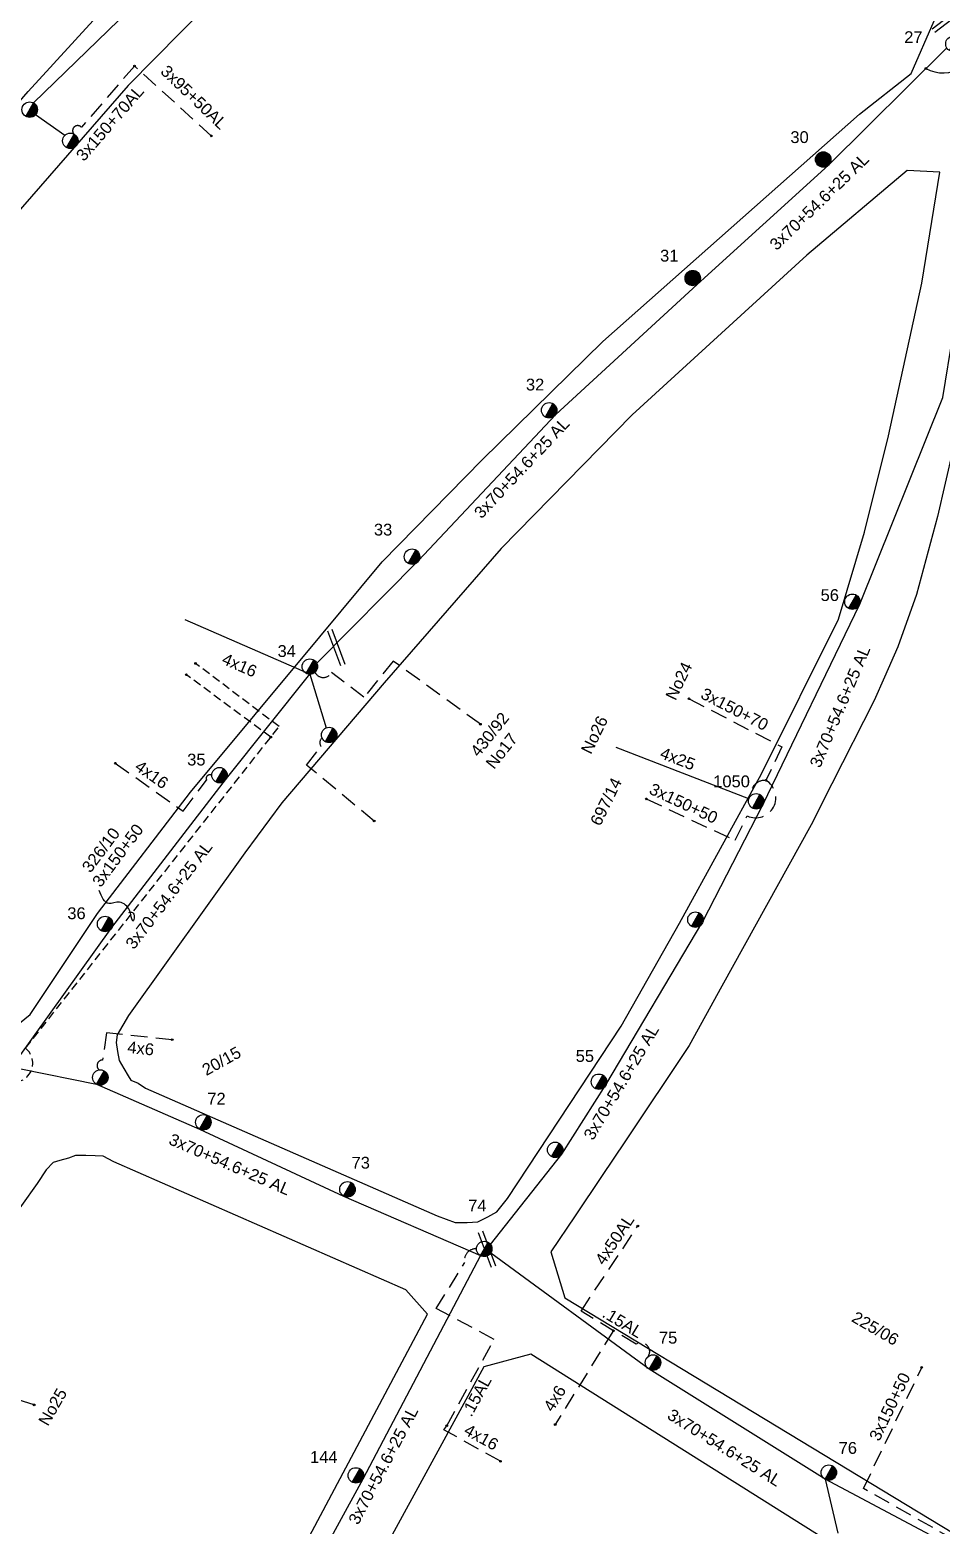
# Model space of a CAD drawing. Header units: millimetres. Extents: x 1421 to 11257, y 848 to 1896.
# Drawn here: x 9811.2 to 9950.2, y 1341.1 to 1569.3 of the extents above; entities that cross this region are included whole.
import ezdxf
from ezdxf.enums import TextEntityAlignment as Align

# ---------------------------------------------------------------- set-up
doc = ezdxf.new("R2010")
doc.units = ezdxf.units.MM
doc.linetypes.add('DASHED', pattern=[19.05, 12.7, -6.35])
for name, color, linetype, lineweight in [('.15AL', 7, 'DASHED', 30), ('3x150+50', 7, 'Continuous', 30), ('3x150+70', 7, 'Continuous', 30), ('3x150+70AL', 7, 'DASHED', 30), ('3x70+54.6+25 AL', 7, 'SYN_LINE', 30), ('3X95+50', 7, 'Continuous', 30), ('3x95+50AL', 7, 'Continuous', 30), ('4x16', 7, 'Continuous', 30), ('4x25', 7, 'Continuous', 30), ('4x6', 7, 'SYN_LINE', 30), ('Άγνωστα', 7, 'Continuous', 30), ('Υπόγεια καλώδια Παροχών ΧΤ   4x50AL', 7, 'DASHED', 30)]:
    doc.layers.add(name, color=color, linetype=linetype, lineweight=lineweight)
for name, color, linetype in [('TEXT ΚΑΛΩΔΙΩΝ', 7, 'Continuous'), ('ΑΓΝΩΣΤΟ ΥΠΟΓΕΙΟ ΚΑΛΩΔΙΟ', 7, 'DASHED'), ('Στύλος Ξύλινος', 7, 'Continuous'), ('Στύλος Ξύλινος @ 1', 7, 'Continuous'), ('Στύλος ΦΜ', 7, 'Continuous'), ('Στύλος ΦΜ @ 1', 7, 'Continuous'), ('Συνδέσεις', 7, 'Continuous'), ('Τομή', 7, 'Continuous'), ('Υπόβαθρο ΔΕΗ', 7, 'Continuous')]:
    doc.layers.add(name, color=color, linetype=linetype)
doc.styles.add('arial', font='ARIAL.TTF', dxfattribs={"height": 3})
doc.styles.get("Standard").update_dxf_attribs({"font": 'ARIAL.TTF', "height": 1.8})
doc.linetypes.add('SYN_LINE', pattern='A,0.5,-0.0001,["/\\/\\/\\/",Standard,S=0.1,R=0,X=0,Y=-0.05],-0.25', length=0.7501)

# ---------------------------------------------------------------- blocks, each defined once
blk = doc.blocks.new('ΥΠΑΡΧΩΝ ΤΣΙΜΕΝΤΕΝΙΟΣ ΣΤΥΛΟΣ')
at = {"layer": 'Στύλος ΦΜ'}
blk.add_hatch(color=7, dxfattribs=at).paths.add_polyline_path([(-1.29, -2.28, 0.574793), (2.62, 0, 0.268822), (1.3, 2.27)])
at = {"layer": 'Στύλος ΦΜ', "color": 7}
blk.add_line((-1.29, -2.28), (1.3, 2.27), dxfattribs=at)
blk.add_circle((0, 0), 2.62, dxfattribs=at)
at = {"layer": 'Στύλος ΦΜ', "flags": 4}
for tag, p in [('ΑΡΙΘΜΟΣ', (-4.68, 8.05)), ('ΤΥΠΟΣ', (-4.91, 3.03))]:
    blk.add_attdef(tag, p, '', height=4, dxfattribs=at)
blk = doc.blocks.new('ΥΠΑΡΧΩΝ ΞΥΛΙΝΟΣ ΣΤΥΛΟΣ')
at = {"layer": 'Στύλος Ξύλινος'}
h = blk.add_hatch(color=7, dxfattribs=at)
h.paths.add_polyline_path([(-2.62, 0, 0.270008), (-1.29, -2.28), (1.3, 2.27, 0.576266)])
h.paths.add_polyline_path([(-1.29, -2.28, 0.574793), (2.62, 0, 0.268822), (1.3, 2.27)])
at = {"layer": 'Στύλος Ξύλινος', "color": 7}
blk.add_line((-1.29, -2.28), (1.3, 2.27), dxfattribs=at)
blk.add_circle((0, 0), 2.62, dxfattribs=at)
at = {"layer": 'Στύλος Ξύλινος', "color": 1, "flags": 4}
for tag, p in [('ΑΡΙΘΜΟΣ', (-4.91, 8.6)), ('ΤΥΠΟΣ', (-4.85, 3.39))]:
    blk.add_attdef(tag, p, '', height=4, dxfattribs=at)
blk = doc.blocks.new('_ΣΥΝΔΕΣΗ')
at = {"layer": 'Συνδέσεις', "linetype": 'SYN_LINE', "ltscale": 40}
blk.add_hatch(color=256, dxfattribs=at).paths.add_polyline_path([(0.5, -0.01, 1), (-0.5, -0.01, 1)])
at = {"layer": 'Συνδέσεις'}
blk.add_circle((0, -0.01), 0.5, dxfattribs=at)
blk = doc.blocks.new('ΤΟΜΗ')
at = {"layer": 'Τομή', "ltscale": 40}
for p, q in [((11.33, -0.65), (-11.4, -0.65)), ((11.33, -3.42), (-11.4, -3.42))]:
    blk.add_line(p, q, dxfattribs=at)

msp = doc.modelspace()

# ---------------------------------------------------------------- linework, layer by layer
at = {"layer": '.15AL', "color": 151, "linetype": 'DASHED', "lineweight": -3, "ltscale": 0.2}
msp.add_lwpolyline([(9874.78, 1356.31), (9882.02, 1369.49), (9873.17, 1374.19), (9877.53, 1381.2, -0.504196), (9879.33, 1383.3, 14.533222)], format="xyb", dxfattribs=at)
at = {"layer": '.15AL', "color": 1, "linetype": 'DASHED', "lineweight": -3, "ltscale": 0.2}
msp.add_lwpolyline([(9905.24, 1366.58, 0.953619), (9903.65, 1368.74), (9895.27, 1373.81)], format="xyb", dxfattribs=at)
at = {"layer": '3x150+50', "color": 133, "linetype": 'DASHED', "lineweight": -3, "ltscale": 0.1}
for points in [[(9849.23, 1463), (9836.47, 1472.63)], [(9847.95, 1461.38), (9835.08, 1470.9)]]:
    msp.add_lwpolyline(points, dxfattribs=at)
msp.add_lwpolyline([(9739.17, 1444.9, -0.446043), (9737.11, 1440.54), (9737.89, 1436.13), (9739.43, 1433.48), (9741.07, 1431.45), (9744.24, 1429.22), (9746.24, 1427.49), (9807.15, 1409.17), (9807.15, 1409.17), (9807.15, 1409.17, 0.94638), (9810.55, 1413.92), (9849.23, 1463)], format="xyb", dxfattribs=at)
at = {"layer": '3x150+50', "color": 1, "linetype": 'DASHED', "lineweight": -3, "ltscale": 0.2}
msp.add_lwpolyline([(9905.21, 1451.96), (9918.75, 1445.64), (9920.62, 1449.36, 0.953907), (9923.46, 1454.79, -0.116035)], format="xyb", dxfattribs=at)
at = {"layer": '3x150+50', "color": 62, "linetype": 'DASHED', "lineweight": -3, "ltscale": 0.2}
msp.add_lwpolyline([(9952.21, 1338.89), (9938.33, 1346.75), (9947.22, 1365.19)], dxfattribs=at)
at = {"layer": '3x150+70', "color": 1, "linetype": 'DASHED', "lineweight": -3, "ltscale": 0.2}
msp.add_lwpolyline([(9911.74, 1467.23), (9925.9, 1459.89), (9923.46, 1454.79, 0.45502), (9921.12, 1452.4, 12.428347)], format="xyb", dxfattribs=at)
at = {"layer": '3x150+70AL', "color": 5, "linetype": 'DASHED', "lineweight": -3, "ltscale": 0.2}
msp.add_lwpolyline([(9827.17, 1563.79), (9819.07, 1554.44, 1.026301), (9817.95, 1553.39, -2.170847)], format="xyb", dxfattribs=at)
at = {"layer": '3x70+54.6+25 AL', "color": 5, "linetype": 'SYN_LINE', "lineweight": -3, "ltscale": 15}
msp.add_lwpolyline([(9929.08, 1649.28), (9929.08, 1649.28), (9918.3, 1655.68), (9903.38, 1643.52), (9876.98, 1621.7), (9852.07, 1597.79), (9826.41, 1572.37), (9811.76, 1558.16)], dxfattribs=at)
at = {"layer": '3x70+54.6+25 AL', "color": 62, "linetype": 'SYN_LINE', "lineweight": -3, "ltscale": 15}
msp.add_lwpolyline([(9951.04, 1566.58), (9933, 1548.65), (9912.97, 1530.46), (9891.4, 1510.63), (9870.5, 1488.32), (9854.97, 1472.67)], dxfattribs=at)
at = {"layer": '3x70+54.6+25 AL', "color": 1, "linetype": 'SYN_LINE', "lineweight": -3, "ltscale": 15}
for points in [[(9881.47, 1383.96), (9892.31, 1397.77), (9899.07, 1408.35), (9913.86, 1433.24), (9923.01, 1451.03), (9937.76, 1481.65), (9950.44, 1513.22), (9955.17, 1542.22), (9952.25, 1566.01)], [(9955.72, 1335.78), (9932.47, 1348.14), (9905.66, 1364.93), (9881.5, 1382.65)]]:
    msp.add_lwpolyline(points, dxfattribs=at)
at = {"layer": '3x70+54.6+25 AL', "color": 5, "linetype": 'SYN_LINE', "lineweight": -3, "ltscale": 7}
msp.add_lwpolyline([(9812.09, 1556.39), (9816.55, 1553.22)], dxfattribs=at)
at = {"layer": '3x70+54.6+25 AL', "color": 30, "lineweight": -3, "ltscale": 15}
msp.add_lwpolyline([(9809.31, 1412.24), (9823.72, 1432.32), (9841.18, 1455.05), (9853.88, 1470.97), (9856.4, 1462.81)], dxfattribs=at)
at = {"layer": '3x70+54.6+25 AL', "color": 151, "linetype": 'SYN_LINE', "lineweight": -3, "ltscale": 15}
msp.add_lwpolyline([(9809.82, 1410.78), (9821.37, 1408.43), (9837.09, 1401.58), (9859.06, 1391.36), (9879.92, 1382.26), (9861.97, 1348.17), (9846.04, 1318.92), (9829.07, 1287.58), (9809.55, 1253.31), (9792.9, 1224.99)], dxfattribs=at)
at = {"layer": '3x70+54.6+25 AL', "color": 1, "linetype": 'SYN_LINE', "lineweight": -3, "ltscale": 10}
msp.add_lwpolyline([(9932.47, 1348.14), (9934.42, 1339.9)], dxfattribs=at)
at = {"layer": '3X95+50', "color": 5, "linetype": 'DASHED', "lineweight": -3, "ltscale": 0.2}
msp.add_lwpolyline([(9838.88, 1553.12), (9827.17, 1563.79)], dxfattribs=at)
at = {"layer": '3x95+50AL', "color": 30, "linetype": 'DASHED', "lineweight": -3, "ltscale": 0.2}
msp.add_lwpolyline([(9811.86, 1359.49), (9795.12, 1365.01), (9798.34, 1372.54, 0.768622), (9800.15, 1374.29, -4.37436)], format="xyb", dxfattribs=at)
at = {"layer": '4x16', "color": 30, "linetype": 'SYN_LINE', "lineweight": -3, "ltscale": 15}
msp.add_lwpolyline([(9853.88, 1470.97), (9834.91, 1479.29)], dxfattribs=at)
at = {"layer": '4x16', "color": 30, "linetype": 'DASHED', "lineweight": -3, "ltscale": 0.2}
msp.add_lwpolyline([(9824.24, 1457.41), (9834.58, 1450.08), (9838.16, 1454.83, -0.778926), (9838.96, 1455.54, -1.830206)], format="xyb", dxfattribs=at)
at = {"layer": '4x16', "color": 151, "linetype": 'DASHED', "lineweight": -3, "ltscale": 0.2}
msp.add_lwpolyline([(9882.98, 1350.89), (9874.35, 1355.69), (9874.78, 1356.31)], dxfattribs=at)
at = {"layer": '4x25', "color": 1, "linetype": 'SYN_LINE', "lineweight": -3, "ltscale": 15}
msp.add_lwpolyline([(9920.87, 1451.99), (9900.63, 1459.79)], dxfattribs=at)
at = {"layer": '4x6', "color": 151, "linetype": 'DASHED', "lineweight": -3, "ltscale": 0.2}
msp.add_lwpolyline([(9832.92, 1415.21), (9822.9, 1416.24), (9822.3, 1412.11, 0.716857), (9821.77, 1410.61, -11.485798)], format="xyb", dxfattribs=at)
at = {"layer": '4x6', "color": 1, "linetype": 'DASHED', "lineweight": -3, "ltscale": 0.2}
msp.add_lwpolyline([(9900.19, 1370.83), (9891.33, 1356.48)], dxfattribs=at)
at = {"layer": 'ΑΓΝΩΣΤΟ ΥΠΟΓΕΙΟ ΚΑΛΩΔΙΟ', "color": 30, "linetype": 'DASHED', "lineweight": -3, "ltscale": 0.2}
for points in [[(9879.92, 1463.36), (9866.63, 1472.99), (9862.16, 1467.49), (9857.21, 1471.25, -0.61193), (9854.69, 1471.27, 2.549508)], [(9863.72, 1448.58), (9853.38, 1457.13), (9855.63, 1459.95, -0.379782), (9855.75, 1461.29, 9.109987)]]:
    msp.add_lwpolyline(points, format="xyb", dxfattribs=at)
at = {"layer": 'Υπόβαθρο ΔΕΗ', "lineweight": -3, "ltscale": 0.1}
for points in [[(9858.37, 1593.49), (9826.18, 1560.8), (9792.54, 1522.19)], [(9786.74, 1573.59), (9784.04, 1567.47), (9783.42, 1566.05), (9772.38, 1534.58), (9766.62, 1518.69), (9755.87, 1487.46), (9754.76, 1483.7), (9762, 1495.76), (9771.2, 1511.44), (9774.13, 1516.44), (9784.65, 1529.21), (9792.1, 1538.14), (9810.93, 1559.9), (9833.01, 1584.06)], [(9809.05, 1417.27), (9811.25, 1419.08), (9821.53, 1434.45), (9835.71, 1453), (9855.42, 1476.69), (9864.93, 1488.12), (9880.18, 1503.69), (9898.59, 1521.76), (9937.73, 1556.42), (9945.6, 1562.65), (9949.1, 1570.68)], [(9951.98, 1505.22), (9949.61, 1495.05), (9946.42, 1483.17), (9943.6, 1475.17), (9941.54, 1470.52), (9939.96, 1466.95), (9933.53, 1454.26), (9930.37, 1448.02), (9916.74, 1423.37), (9911.74, 1414.32), (9901.94, 1399.63), (9898.51, 1394.49), (9894.38, 1388.33), (9890.65, 1382.84), (9892.78, 1375.83), (9953.91, 1338.8)], [(9851.69, 1335.33), (9871.87, 1373.32), (9868.56, 1377.07), (9824.01, 1396.59), (9822.38, 1397.44), (9821.17, 1397.51), (9819.75, 1397.53), (9818.18, 1397.53), (9817.12, 1397.16), (9815.8, 1396.77), (9814.78, 1396.46), (9813.7, 1395.38), (9812.31, 1393.28), (9807.54, 1386.57), (9802.56, 1377.69), (9797.69, 1368.31), (9792.53, 1356.31), (9786.28, 1337.76)]]:
    msp.add_lwpolyline(points, dxfattribs=at)
for points in [[(9949.99, 1547.59), (9944.98, 1547.84), (9929.72, 1534.92), (9903.06, 1510.56), (9883.08, 1490.16), (9865.26, 1469.66), (9849.63, 1451.36), (9844.01, 1443.74), (9826.24, 1418.92), (9824.5, 1415.95), (9824.35, 1414.81), (9824.59, 1413.39), (9824.82, 1412.06), (9825.56, 1410.8), (9826.19, 1409.71), (9826.59, 1409.03), (9827.73, 1408.56), (9828.85, 1407.81), (9873.31, 1388.35), (9876.09, 1387.33), (9877.9, 1387.33), (9879.54, 1387.42), (9881.03, 1388.18), (9882.42, 1388.96), (9884.05, 1390.99), (9901.39, 1417.27), (9910.3, 1432.99), (9922.76, 1455.77), (9934.53, 1479.4), (9938.51, 1492.65), (9942.16, 1507.35), (9947.24, 1530.67)], [(9946.28, 1330.29), (9887.59, 1367.24), (9880.43, 1365.31), (9765.95, 1155.45), (9766.68, 1148.46), (9769.02, 1139.45), (9772.48, 1128.7), (9779.09, 1112.82), (9785.56, 1101.09), (9791.95, 1089.51), (9795.79, 1082.56), (9797.95, 1079.18), (9798.9, 1077.68), (9799.96, 1076.03), (9805.05, 1075.75), (9848.26, 1149.47), (9949.06, 1322.5)]]:
    msp.add_lwpolyline(points, close=True, dxfattribs=at)
at = {"layer": 'Υπόβαθρο ΔΕΗ', "lineweight": -3}
msp.add_arc((9950.45, 1568.1), 5.36, 241.0014, 5.3491, dxfattribs=at)
at = {"layer": 'Υπόβαθρο ΔΕΗ', "lineweight": -3, "ltscale": 0.1}
msp.add_spline([(9826.3, 1434.64), (9826.85, 1434.61), (9827.11, 1434), (9826.93, 1433.32), (9826.61, 1434.31), (9826.41, 1434.96), (9824.87, 1436.2), (9823.26, 1436), (9821.79, 1437.99)], degree=3, dxfattribs=at)
at = {"layer": 'Υπόγεια καλώδια Παροχών ΧΤ   4x50AL', "color": 1, "linetype": 'DASHED', "lineweight": -3, "ltscale": 0.2}
msp.add_lwpolyline([(9895.27, 1373.81), (9903.93, 1386.79)], dxfattribs=at)

# ---------------------------------------------------------------- block references
at = {"layer": 'Στύλος Ξύλινος @ 1', "lineweight": -3, "ltscale": 40}
ref = msp.add_blockref('ΥΠΑΡΧΩΝ ΞΥΛΙΝΟΣ ΣΤΥΛΟΣ', (9932.2, 1549.52), dxfattribs=dict(at, xscale=0.4499999999998181, yscale=0.4499999999998181, zscale=0.4499999999998181))
ref.add_attrib('ΑΡΙΘΜΟΣ', '30', (9927.19, 1552.04), dxfattribs={"layer": 'Στύλος Ξύλινος', "height": 1.8, "flags": 4})
ref = msp.add_blockref('ΥΠΑΡΧΩΝ ΞΥΛΙΝΟΣ ΣΤΥΛΟΣ', (9912.3, 1531.43), dxfattribs=dict(at, xscale=0.4499999999998181, yscale=0.4499999999998181, zscale=0.4499999999998181))
ref.add_attrib('ΑΡΙΘΜΟΣ', '31', (9907.32, 1533.95), dxfattribs={"layer": 'Στύλος Ξύλινος', "height": 1.8, "flags": 4})
at = {"layer": 'Στύλος ΦΜ @ 1', "color": 1, "lineweight": -3, "ltscale": 40}
ref = msp.add_blockref('ΥΠΑΡΧΩΝ ΤΣΙΜΕΝΤΕΝΙΟΣ ΣΤΥΛΟΣ', (9952.05, 1567.17), dxfattribs=dict(at, xscale=0.4499999999998181, yscale=0.4499999999998181, zscale=0.4499999999998181))
ref.add_attrib('ΑΡΙΘΜΟΣ', '27', (9944.55, 1567.29), dxfattribs={"layer": 'Στύλος ΦΜ', "height": 1.8, "flags": 4})
at = {"layer": 'Στύλος ΦΜ @ 1', "color": 1, "lineweight": -3, "ltscale": 40, "xscale": 0.4499999999998181, "yscale": 0.4499999999998181, "zscale": 0.4499999999998181}
for p in [(9811.18, 1557.13), (9817.37, 1552.37), (9856.85, 1461.72), (9912.71, 1433.53), (9821.95, 1409.45), (9891.32, 1398.41)]:
    msp.add_blockref('ΥΠΑΡΧΩΝ ΤΣΙΜΕΝΤΕΝΙΟΣ ΣΤΥΛΟΣ', p, dxfattribs=at)
at = {"layer": 'Στύλος ΦΜ @ 1', "color": 1, "lineweight": -3, "ltscale": 40}
ref = msp.add_blockref('ΥΠΑΡΧΩΝ ΤΣΙΜΕΝΤΕΝΙΟΣ ΣΤΥΛΟΣ', (9890.4, 1511.26), dxfattribs=dict(at, xscale=0.4499999999998181, yscale=0.4499999999998181, zscale=0.4499999999998181))
ref.add_attrib('ΑΡΙΘΜΟΣ', '32', (9886.86, 1514.28), dxfattribs={"layer": 'Στύλος ΦΜ', "height": 1.8, "flags": 4})
ref = msp.add_blockref('ΥΠΑΡΧΩΝ ΤΣΙΜΕΝΤΕΝΙΟΣ ΣΤΥΛΟΣ', (9869.49, 1488.92), dxfattribs=dict(at, xscale=0.4499999999998181, yscale=0.4499999999998181, zscale=0.4499999999998181))
ref.add_attrib('ΑΡΙΘΜΟΣ', '33', (9863.68, 1492.15), dxfattribs={"layer": 'Στύλος ΦΜ', "height": 1.8, "flags": 4})
ref = msp.add_blockref('ΥΠΑΡΧΩΝ ΤΣΙΜΕΝΤΕΝΙΟΣ ΣΤΥΛΟΣ', (9936.65, 1482.04), dxfattribs=dict(at, xscale=0.4499999999998181, yscale=0.4499999999998181, zscale=0.4499999999998181))
ref.add_attrib('ΑΡΙΘΜΟΣ', '56', (9931.8, 1482.16), dxfattribs={"layer": 'Στύλος ΦΜ', "height": 1.8, "flags": 4})
ref = msp.add_blockref('ΥΠΑΡΧΩΝ ΤΣΙΜΕΝΤΕΝΙΟΣ ΣΤΥΛΟΣ', (9853.91, 1472.15), dxfattribs=dict(at, xscale=0.4499999999998181, yscale=0.4499999999998181, zscale=0.4499999999998181))
ref.add_attrib('ΑΡΙΘΜΟΣ', '34', (9848.98, 1473.62), dxfattribs={"layer": 'Στύλος ΦΜ', "height": 1.8, "flags": 4})
ref = msp.add_blockref('ΥΠΑΡΧΩΝ ΤΣΙΜΕΝΤΕΝΙΟΣ ΣΤΥΛΟΣ', (9840.13, 1455.58), dxfattribs=dict(at, xscale=0.4499999999998181, yscale=0.4499999999998181, zscale=0.4499999999998181))
ref.add_attrib('ΑΡΙΘΜΟΣ', '35', (9835.2, 1457.06), dxfattribs={"layer": 'Στύλος ΦΜ', "height": 1.8, "flags": 4})
ref = msp.add_blockref('ΥΠΑΡΧΩΝ ΤΣΙΜΕΝΤΕΝΙΟΣ ΣΤΥΛΟΣ', (9921.97, 1451.59), dxfattribs=dict(at, xscale=0.4499999999998181, yscale=0.4499999999998181, zscale=0.4499999999998181))
ref.add_attrib('ΑΡΙΘΜΟΣ', '1050', (9915.42, 1453.73), dxfattribs={"layer": 'Στύλος ΦΜ', "height": 1.8, "flags": 4})
ref = msp.add_blockref('ΥΠΑΡΧΩΝ ΤΣΙΜΕΝΤΕΝΙΟΣ ΣΤΥΛΟΣ', (9822.68, 1432.87), dxfattribs=dict(at, xscale=0.4499999999998181, yscale=0.4499999999998181, zscale=0.4499999999998181))
ref.add_attrib('ΑΡΙΘΜΟΣ', '36', (9816.92, 1433.61), dxfattribs={"layer": 'Στύλος ΦΜ', "height": 1.8, "flags": 4})
ref = msp.add_blockref('ΥΠΑΡΧΩΝ ΤΣΙΜΕΝΤΕΝΙΟΣ ΣΤΥΛΟΣ', (9897.99, 1408.8), dxfattribs=dict(at, xscale=0.4499999999998181, yscale=0.4499999999998181, zscale=0.4499999999998181))
ref.add_attrib('ΑΡΙΘΜΟΣ', '55', (9894.45, 1411.83), dxfattribs={"layer": 'Στύλος ΦΜ', "height": 1.8, "flags": 4})
ref = msp.add_blockref('ΥΠΑΡΧΩΝ ΤΣΙΜΕΝΤΕΝΙΟΣ ΣΤΥΛΟΣ', (9837.67, 1402.61), dxfattribs=dict(at, xscale=0.4499999999998181, yscale=0.4499999999998181, zscale=0.4499999999998181))
ref.add_attrib('ΑΡΙΘΜΟΣ', '72', (9838.27, 1405.31), dxfattribs={"layer": 'Στύλος ΦΜ', "height": 1.8, "flags": 4})
ref = msp.add_blockref('ΥΠΑΡΧΩΝ ΤΣΙΜΕΝΤΕΝΙΟΣ ΣΤΥΛΟΣ', (9859.64, 1392.38), dxfattribs=dict(at, xscale=0.4499999999998181, yscale=0.4499999999998181, zscale=0.4499999999998181))
ref.add_attrib('ΑΡΙΘΜΟΣ', '73', (9860.27, 1395.54), dxfattribs={"layer": 'Στύλος ΦΜ', "height": 1.8, "flags": 4})
ref = msp.add_blockref('ΥΠΑΡΧΩΝ ΤΣΙΜΕΝΤΕΝΙΟΣ ΣΤΥΛΟΣ', (9880.5, 1383.29), dxfattribs=dict(at, xscale=0.4499999999998181, yscale=0.4499999999998181, zscale=0.4499999999998181))
ref.add_attrib('ΑΡΙΘΜΟΣ', '74', (9878.05, 1389), dxfattribs={"layer": 'Στύλος ΦΜ', "height": 1.8, "flags": 4})
ref = msp.add_blockref('ΥΠΑΡΧΩΝ ΤΣΙΜΕΝΤΕΝΙΟΣ ΣΤΥΛΟΣ', (9906.24, 1365.95), dxfattribs=dict(at, xscale=0.4499999999998181, yscale=0.4499999999998181, zscale=0.4499999999998181))
ref.add_attrib('ΑΡΙΘΜΟΣ', '75', (9907.14, 1368.84), dxfattribs={"layer": 'Στύλος ΦΜ', "height": 1.8, "flags": 4})
ref = msp.add_blockref('ΥΠΑΡΧΩΝ ΤΣΙΜΕΝΤΕΝΙΟΣ ΣΤΥΛΟΣ', (9933.05, 1349.16), dxfattribs=dict(at, xscale=0.4499999999998181, yscale=0.4499999999998181, zscale=0.4499999999998181))
ref.add_attrib('ΑΡΙΘΜΟΣ', '76', (9934.55, 1352.02), dxfattribs={"layer": 'Στύλος ΦΜ', "height": 1.8, "flags": 4})
ref = msp.add_blockref('ΥΠΑΡΧΩΝ ΤΣΙΜΕΝΤΕΝΙΟΣ ΣΤΥΛΟΣ', (9860.93, 1348.73), dxfattribs=dict(at, xscale=0.4499999999998181, yscale=0.4499999999998181, zscale=0.4499999999998181))
ref.add_attrib('ΑΡΙΘΜΟΣ', '144', (9853.93, 1350.63), dxfattribs={"layer": 'Στύλος ΦΜ', "height": 1.8, "flags": 4})
at = {"layer": 'Συνδέσεις', "lineweight": -3, "xscale": 0.25, "yscale": 0.25, "zscale": 0.25}
for p in [(9827.17, 1563.79), (9947.85, 1563.41), (9838.88, 1553.13), (9836.47, 1472.63), (9835.08, 1470.9), (9911.74, 1467.24), (9879.92, 1463.36), (9847.95, 1461.39), (9824.24, 1457.41), (9923.46, 1454.8), (9905.21, 1451.96), (9863.72, 1448.59), (9832.92, 1415.22), (9903.93, 1386.79), (9900.19, 1370.83), (9947.22, 1365.2), (9811.86, 1359.49), (9874.79, 1356.32), (9891.33, 1356.49), (9882.98, 1350.89)]:
    msp.add_blockref('_ΣΥΝΔΕΣΗ', p, dxfattribs=at)
at = {"layer": 'Τομή', "lineweight": -3, "xscale": 0.2499999999999999, "yscale": 0.2499999999999999, "zscale": 0.2499999999999999}
for p, rotation in [((9951.58, 1570.53), 217.5378208197202), ((9857.44, 1474.91), 110.3514928153424), ((9880.42, 1383.1), 110.3526374998299)]:
    msp.add_blockref('ΤΟΜΗ', p, dxfattribs=dict(at, rotation=rotation))

# ---------------------------------------------------------------- texts
at = {"layer": 'TEXT ΚΑΛΩΔΙΩΝ', "lineweight": -3, "ltscale": 0.2, "style": 'arial'}
for s, rotation, p in [('3x95+50AL', 316.2556, (9836.24, 1559.03)), ('3x150+70AL', 49.0967, (9823.41, 1555.08)), ('4x16', 336.3346, (9843.19, 1472.38)), ('3x150+50', 53.4125, (9824.61, 1443.34)), ('   3x70+54.6+25 AL', 52.4609, (9831.77, 1436.45)), ('  3x70+54.6+25 AL', 336.4716, (9841.06, 1396.48))]:
    msp.add_text(s, height=1.8, rotation=rotation, dxfattribs=at).set_placement(p, align=Align.MIDDLE_CENTER)
at = {"layer": 'TEXT ΚΑΛΩΔΙΩΝ', "lineweight": -3, "ltscale": 15, "style": 'arial'}
for s, rotation, p in [('3x70+54.6+25 AL', 44.1533, (9931.58, 1543.1)), ('3x70+54.6+25 AL', 46.877, (9886.22, 1502.47)), ('3x70+54.6+25 AL', 67.1222, (9934.75, 1466.06)), ('3x150+70', 332.5925, (9918.7, 1465.65)), ('4x25', 338.9214, (9910.02, 1458.1)), ('4x16', 324.6979, (9829.8, 1455.68)), ('3x150+50', 334.985, (9910.91, 1451.29)), ('3x70+54.6+25 AL', 59.2951, (9901.39, 1408.73)), ('4x6', 354.1475, (9828.12, 1413.9)), ('4x50AL', 56.2985, (9900.38, 1384.72)), ('.15AL', 328.7995, (9901.62, 1372.07)), ('.15AL', 61.2044, (9879.32, 1360.84)), ('4x6', 58.3059, (9891.24, 1360.49)), ('3x150+50', 64.2678, (9942.34, 1359.22)), ('3x70+54.6+25 AL', 62.2285, (9865.1, 1350.26)), ('3x70+54.6+25 AL', 327.9413, (9917.15, 1352.98)), ('4x16', 330.8814, (9880.06, 1354.57))]:
    msp.add_text(s, height=1.8, rotation=rotation, dxfattribs=at).set_placement(p, align=Align.MIDDLE_CENTER)
at = {"layer": 'Άγνωστα', "lineweight": -3, "ltscale": 0.2, "char_height": 1.8, "width": 18.6352, "attachment_point": 1, "style": 'arial'}
for s, insert, rotation in [('No24', (9908.05, 1467.64), 64), ('430/92\\PNo17', (9878.23, 1459.35), 51.5833), ('No26', (9895.17, 1459.43), 64), ('697/14', (9896.57, 1448.48), 64), ('326/10', (9819, 1441.63), 53), ('20/15', (9837.24, 1411.23), 29.0133), ('225/06', (9937.27, 1373.87), 330), ('No25', (9812.4, 1357.03), 60)]:
    msp.add_mtext(s, dxfattribs=dict(at, insert=insert, rotation=rotation))

doc.saveas('drawing.dxf')
